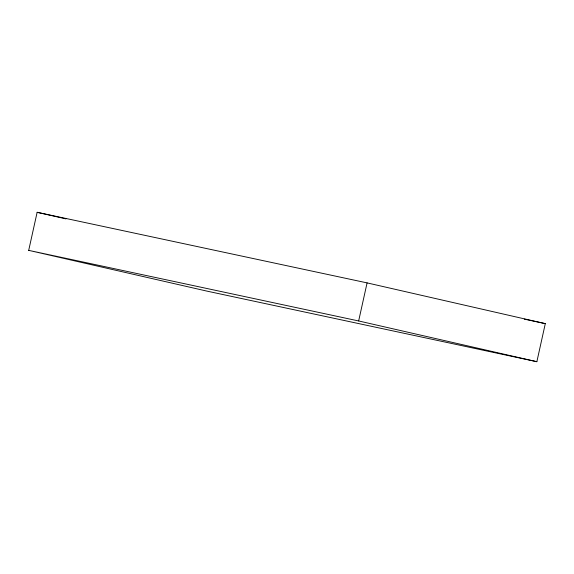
<?xml version="1.0" encoding="UTF-8"?>
<svg xmlns="http://www.w3.org/2000/svg" width="574" height="574" viewBox="0 0 574 574"><rect width="100%" height="100%" fill="white"/><g stroke="black" fill="none" stroke-linecap="round" stroke-linejoin="round"><path stroke-width="0.86" d="M28.7 250.364L37.138 212.301L367.087 282.889L545.3 323.636L536.862 361.699L206.913 291.111L28.7 250.364L358.65 320.959L536.862 361.699M358.65 320.959L367.087 282.889M524.292 319.137L545.3 323.636M37.138 212.301L65.967 218.895"/></g></svg>
